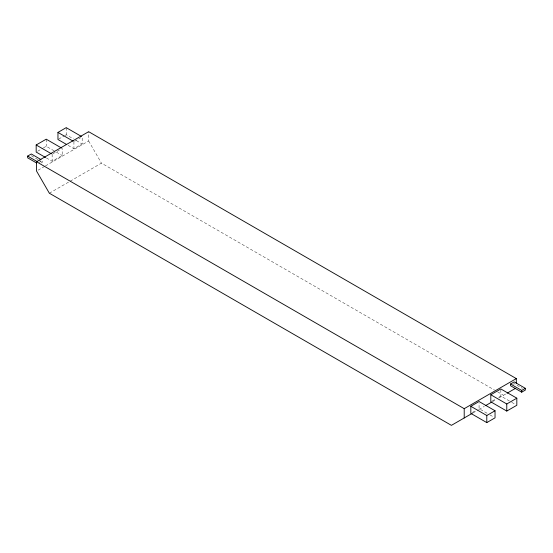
<?xml version="1.0" encoding="UTF-8"?>
<svg xmlns="http://www.w3.org/2000/svg" width="553" height="553" viewBox="0 0 553 553"><rect width="100%" height="100%" fill="white"/><g stroke="black" fill="none" stroke-linecap="round" stroke-linejoin="round"><path stroke-width="0.41" stroke-dasharray="2.77 2.07" d="M37.618 151.246L42.636 148.342M43.355 147.928L46.224 146.275L55.659 151.722M58.646 139.1L64.141 135.927M64.832 135.533L66.208 134.738L73.466 138.927M52.867 153.789L61.48 148.819M74.614 141.229L80.8 137.662M38.807 162.534L42.457 160.425L42.457 162.167L40.998 163.004M46.341 157.937L52.148 161.289L62.192 155.49L62.192 148.404M68.123 145.363L73.929 148.716L82.176 143.96L82.176 136.868M38.046 170.2L44.745 166.329M45.484 165.9L88.653 140.98L88.653 131.69M49.348 193.218L69.443 181.619M70.19 181.19L101.448 163.142L494.548 390.093M512.735 384.466L514.193 383.623L522.378 388.344M472.2 412.586L475.635 410.603M492.239 401.022L495.827 398.948M498.695 397.289L500.852 396.052L511.013 401.913M473.002 412.891L478.352 409.801M478.953 409.455L484.304 406.365M492.35 401.72L496.214 399.487M499.048 397.849L506.631 393.473M76.369 140.607L82.176 143.96M497.534 391.821L503.513 395.271M511.739 402.335L515.368 404.43M56.385 152.137L62.192 155.49M487.055 413.229L479.071 408.626L479.071 403.109M489.958 414.909L493.587 417.003M31.3 155.725L37.991 159.589M38.738 160.017L42.457 162.167M88.653 140.98L101.448 163.142M500.852 389.747L500.852 396.052M73.929 141.63L73.929 148.716M66.208 127.646L66.208 134.738M52.148 154.204L52.148 161.289M46.224 139.183L46.224 146.275"/><path stroke-width="0.83" d="M45.616 157.522L36.18 152.068L36.18 144.983L46.224 139.183L61.466 147.983M66.671 144.527L57.961 139.501L57.961 132.409L66.208 127.646L81.45 136.453M36.574 162.983L27.65 157.826L27.65 156.091L31.3 153.983L40.97 159.568M472.255 413.319L451.414 425.354L49.348 193.218L36.553 171.057L36.553 161.766L88.653 131.69L516.308 378.598L516.308 383.664M36.553 161.766L464.209 408.674L516.308 378.598M470.824 406.296L479.071 401.533L495.039 410.755L495.039 417.84L486.792 422.603L470.824 413.381L470.824 406.296L486.792 415.517L495.039 410.755M490.808 394.759L500.852 388.959L516.82 398.181L516.82 405.266L506.776 411.066L490.808 401.844L490.808 394.759L506.776 403.98L516.82 398.181M510.543 383.989L514.193 381.888L525.35 388.33L525.35 390.065L521.7 392.174L510.543 385.731L510.543 383.989L521.7 390.432L525.35 388.33M485.652 405.584L491.748 402.066M507.066 393.218L515.596 388.296M57.961 132.409L73.203 141.209M36.18 144.983L51.422 153.782M27.65 156.091L37.321 161.676M521.7 390.432L521.7 392.174M506.776 403.98L506.776 411.066M486.792 415.517L486.792 422.603M464.209 408.674L464.209 417.964"/></g></svg>
